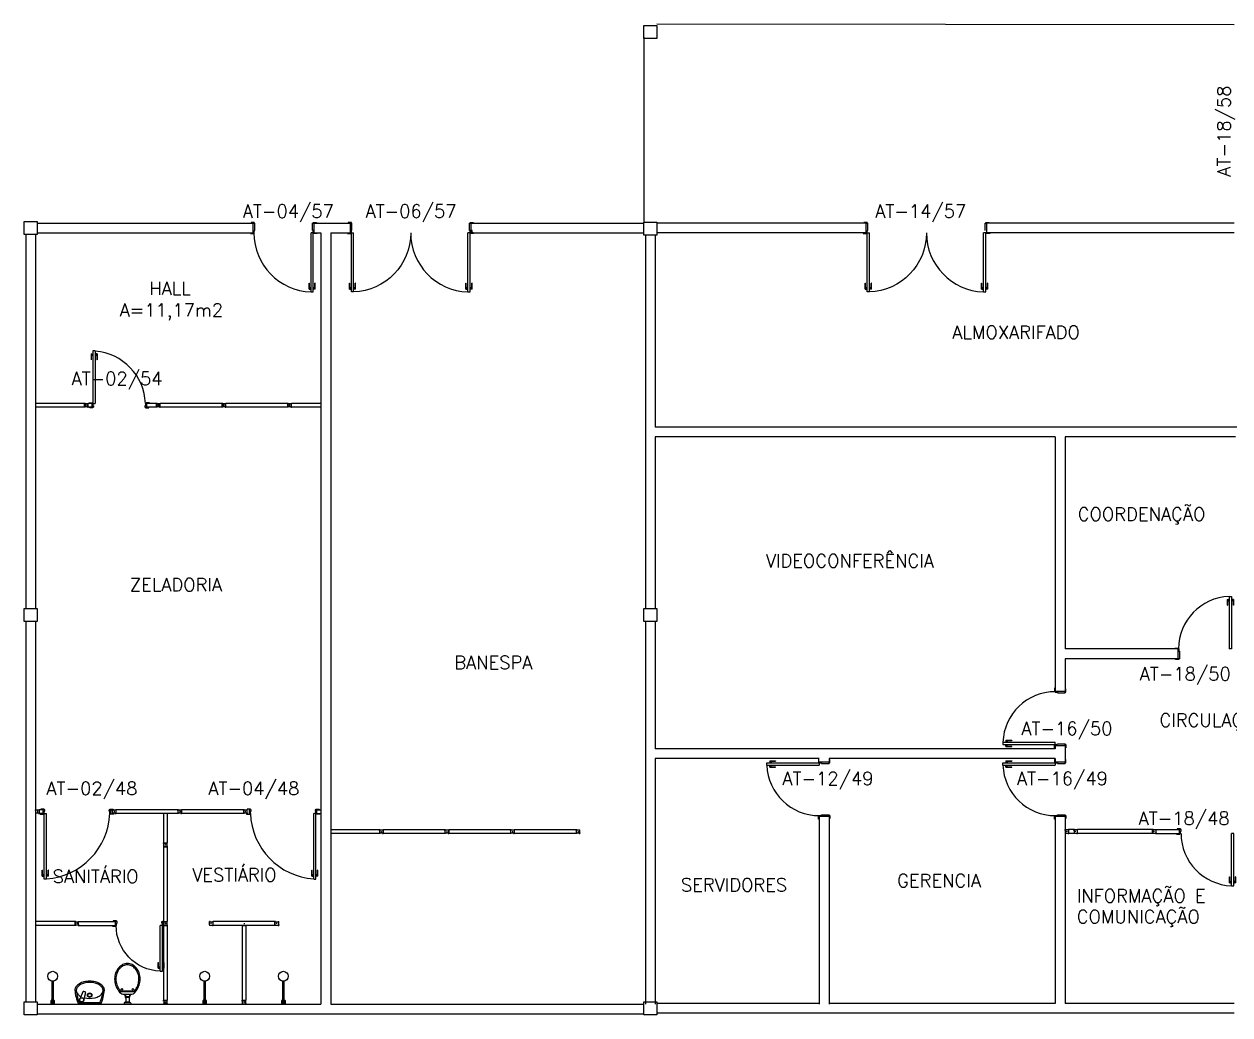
# Model space of a CAD drawing. Header units: millimetres. Extents: x 2069 to 2250, y 1124 to 1284.
# Drawn here: x 2069.1 to 2087.49, y 1172.88 to 1187.99 of the extents above; entities that cross this region are included whole.
import ezdxf

# ---------------------------------------------------------------- set-up
doc = ezdxf.new("R2010")
doc.units = ezdxf.units.MM
for name, color, linetype in [('ALV', 2, 'Continuous'), ('DIV', 2, 'Continuous'), ('DIV2', 2, 'Continuous'), ('ENDEREÇO', 2, 'Continuous'), ('MACANETA', 1, 'Continuous'), ('MARCO', 2, 'Continuous'), ('PAVIMENTO', 1, 'Continuous'), ('PEÇAS', 1, 'Continuous'), ('PILARES', 3, 'Continuous'), ('PORTA', 2, 'Continuous'), ('TEXTO', 2, 'Continuous'), ('ÁREA', 2, 'Continuous')]:
    doc.layers.add(name, color=color, linetype=linetype)
doc.styles.add('UNB-100', font='simplex.shx', dxfattribs={"height": 0.2})
doc.styles.add('UNB1-100', font='simplex.shx', dxfattribs={"height": 0.2})

# ---------------------------------------------------------------- blocks, each defined once
blk = doc.blocks.new('DOOR-90')
at = {"color": 1}
blk.add_arc((-0.02, 0), 0.9, 180, 268.0898, dxfattribs=at)
at = {"layer": 'MACANETA', "color": 1}
for p, q in [((-0.08, -0.855), (-0.08, -0.765)), ((-0.08, -0.765), (-0.075, -0.765)), ((-0.08, -0.855), (-0.053, -0.855)), ((-0.075, -0.855), (-0.075, -0.765)), ((-0.075, -0.835), (-0.053, -0.835)), ((-0.053, -0.828), (-0.05, -0.828)), ((-0.053, -0.863), (-0.053, -0.828)), ((-0.053, -0.863), (-0.05, -0.863)), ((-0.012, -0.828), (-0.015, -0.828)), ((-0.012, -0.863), (-0.015, -0.863)), ((-0.012, -0.863), (-0.012, -0.828)), ((0.01, -0.835), (-0.012, -0.835)), ((0.015, -0.855), (-0.012, -0.855)), ((0.01, -0.855), (0.01, -0.765)), ((0.015, -0.765), (0.01, -0.765)), ((0.015, -0.855), (0.015, -0.765))]:
    blk.add_line(p, q, dxfattribs=at)
at = {"layer": 'PORTA'}
for p, q in [((-0.05, -0.9), (-0.05, 0)), ((-0.015, 0), (-0.05, 0)), ((-0.015, -0.9), (-0.015, 0)), ((-0.05, -0.9), (-0.015, -0.9))]:
    blk.add_line(p, q, dxfattribs=at)
blk = doc.blocks.new('DOOR-80')
at = {"layer": 'MACANETA', "color": 1}
for p, q in [((-0.08, -0.755), (-0.08, -0.665)), ((-0.08, -0.665), (-0.075, -0.665)), ((-0.075, -0.755), (-0.075, -0.665)), ((-0.075, -0.735), (-0.053, -0.735)), ((-0.053, -0.728), (-0.05, -0.728)), ((-0.053, -0.763), (-0.053, -0.728)), ((-0.012, -0.728), (-0.015, -0.728)), ((-0.012, -0.763), (-0.012, -0.728)), ((0.01, -0.735), (-0.012, -0.735)), ((0.01, -0.755), (0.01, -0.665)), ((0.015, -0.665), (0.01, -0.665)), ((0.015, -0.755), (0.015, -0.665)), ((-0.08, -0.755), (-0.053, -0.755)), ((-0.053, -0.763), (-0.05, -0.763)), ((-0.012, -0.763), (-0.015, -0.763)), ((0.015, -0.755), (-0.012, -0.755))]:
    blk.add_line(p, q, dxfattribs=at)
at = {"layer": 'PORTA'}
for p, q in [((-0.05, -0.8), (-0.05, 0)), ((-0.015, 0), (-0.05, 0)), ((-0.015, -0.8), (-0.015, 0)), ((-0.05, -0.8), (-0.015, -0.8))]:
    blk.add_line(p, q, dxfattribs=at)
at = {"layer": 'PORTA', "color": 1}
blk.add_arc((-0.02, 0), 0.8, 180, 267.8509, dxfattribs=at)
blk = doc.blocks.new('DOOR80')
at = {"layer": 'MACANETA', "color": 1}
for p, q in [((-0.015, -0.665), (-0.01, -0.665)), ((-0.015, -0.755), (-0.015, -0.665)), ((-0.01, -0.755), (-0.01, -0.665)), ((-0.01, -0.735), (0.012, -0.735)), ((0.012, -0.763), (0.012, -0.728)), ((0.012, -0.728), (0.015, -0.728)), ((0.053, -0.728), (0.05, -0.728)), ((0.053, -0.763), (0.053, -0.728)), ((0.075, -0.735), (0.053, -0.735)), ((0.08, -0.665), (0.075, -0.665)), ((0.075, -0.755), (0.075, -0.665)), ((0.08, -0.755), (0.08, -0.665)), ((-0.015, -0.755), (0.012, -0.755)), ((0.012, -0.763), (0.015, -0.763)), ((0.053, -0.763), (0.05, -0.763)), ((0.08, -0.755), (0.053, -0.755))]:
    blk.add_line(p, q, dxfattribs=at)
at = {"layer": 'PORTA'}
for p, q in [((0.015, -0.8), (0.015, 0)), ((0.015, 0), (0.05, 0)), ((0.05, -0.8), (0.05, 0)), ((0.05, -0.8), (0.015, -0.8))]:
    blk.add_line(p, q, dxfattribs=at)
at = {"layer": 'PORTA', "color": 1}
blk.add_arc((0.02, 0), 0.8, 272.1491, 0, dxfattribs=at)
blk = doc.blocks.new('MTT')
for p, q in [((-0.029, 0.018), (-0.029, 0.029)), ((-0.019, 0.029), (-0.029, 0.029)), ((-0.024, 0.018), (-0.029, 0.018)), ((-0.024, 0.018), (-0.024, -0.019)), ((-0.019, 0.024), (-0.019, 0.029)), ((-0.019, 0.024), (0.018, 0.024)), ((-0.005, 0), (0.005, 0)), ((0, -0.005), (0, 0.005)), ((0.018, 0.024), (0.018, 0.029)), ((0.018, 0.029), (0.029, 0.029)), ((0.024, 0.018), (0.029, 0.018)), ((0.024, 0.018), (0.024, -0.019)), ((0.029, 0.018), (0.029, 0.029)), ((-0.029, -0.019), (-0.024, -0.019)), ((-0.029, -0.019), (-0.029, -0.029)), ((-0.019, -0.029), (-0.029, -0.029)), ((0.018, -0.024), (-0.019, -0.024)), ((-0.019, -0.024), (-0.019, -0.029)), ((0.018, -0.024), (0.018, -0.029)), ((0.018, -0.029), (0.029, -0.029)), ((0.029, -0.019), (0.024, -0.019)), ((0.029, -0.019), (0.029, -0.029))]:
    blk.add_line(p, q)
blk = doc.blocks.new('DIV10')
for p, q in [((-0.0051, 0), (0.0051, 0)), ((0, -0.0051), (0, 0.0051)), ((0.0285, 0.0285), (0.9715, 0.0285)), ((0.0285, -0.0285), (0.0285, 0.0285)), ((0.9715, -0.0285), (0.9715, 0.0285)), ((0.9949, 0), (1.0051, 0)), ((1, -0.0051), (1, 0.0051)), ((0.0285, -0.0285), (0.9715, -0.0285))]:
    blk.add_line(p, q)
blk = doc.blocks.new('DOOR70')
at = {"layer": 'MACANETA', "color": 1}
for p, q in [((-0.015, -0.565), (-0.01, -0.565)), ((-0.015, -0.655), (-0.015, -0.565)), ((-0.015, -0.655), (0.012, -0.655)), ((-0.01, -0.655), (-0.01, -0.565)), ((-0.01, -0.635), (0.012, -0.635)), ((0.012, -0.663), (0.012, -0.628)), ((0.012, -0.628), (0.015, -0.628)), ((0.012, -0.663), (0.015, -0.663)), ((0.053, -0.628), (0.05, -0.628)), ((0.053, -0.663), (0.05, -0.663)), ((0.053, -0.663), (0.053, -0.628)), ((0.075, -0.635), (0.053, -0.635)), ((0.08, -0.655), (0.053, -0.655)), ((0.08, -0.565), (0.075, -0.565)), ((0.075, -0.655), (0.075, -0.565)), ((0.08, -0.655), (0.08, -0.565))]:
    blk.add_line(p, q, dxfattribs=at)
at = {"layer": 'PORTA'}
for p, q in [((0.015, -0.7), (0.015, 0)), ((0.015, 0), (0.05, 0)), ((0.05, -0.7), (0.05, 0)), ((0.05, -0.7), (0.015, -0.7))]:
    blk.add_line(p, q, dxfattribs=at)
at = {"layer": 'PORTA', "color": 1}
blk.add_arc((0.02, 0), 0.7, 272.4563, 0, dxfattribs=at)
blk = doc.blocks.new('DIV12')
for p, q in [((-0.0051, 0), (0.0051, 0)), ((0, -0.0051), (0, 0.0051)), ((0.0285, 0.0285), (1.1715, 0.0285)), ((0.0285, -0.0285), (0.0285, 0.0285)), ((1.1715, -0.0285), (1.1715, 0.0285)), ((1.1949, 0), (1.2051, 0)), ((1.2, -0.0051), (1.2, 0.0051)), ((0.0285, -0.0285), (1.1715, -0.0285))]:
    blk.add_line(p, q)
blk = doc.blocks.new('VDC-P')
for p, q in [((-0.127, 0.192), (0.127, 0.192)), ((-0.109, 0.202), (0.109, 0.202)), ((-0.068, 0.152), (0.068, 0.152)), ((-0.05, 0.152), (-0.03, 0.11)), ((-0.05, 0.015), (-0.05, 0)), ((-0.05, 0), (0.05, 0)), ((0.045, 0.02), (-0.045, 0.02)), ((-0.04, 0.025), (-0.04, 0.02)), ((0.035, 0.03), (-0.035, 0.03)), ((-0.03, 0.152), (-0.03, 0.11)), ((0.03, 0.11), (-0.03, 0.11)), ((0.03, 0.1), (-0.03, 0.1)), ((-0.025, 0.1), (-0.025, 0.03)), ((0.025, 0.1), (0.025, 0.03)), ((0.03, 0.152), (0.03, 0.11)), ((0.05, 0.152), (0.03, 0.11)), ((0.04, 0.025), (0.04, 0.02)), ((0.05, 0.015), (0.05, 0))]:
    blk.add_line(p, q)
for points in [[(0.16, 0.244, 0.050424), (0.18, 0.288, 0.082137), (0.195, 0.381, 0.082137), (0.18, 0.474, 0.090148), (0.138, 0.549, 0.104406), (0.073, 0.601, 0.117345), (0, 0.619, 0.117345), (-0.073, 0.601, 0.104406), (-0.138, 0.549, 0.090148), (-0.18, 0.474, 0.082137), (-0.195, 0.381, 0.082137)], [(0.142, 0.254, 0.050424), (0.161, 0.295, 0.082137), (0.175, 0.381, 0.082137), (0.161, 0.468, 0.090148), (0.122, 0.536, 0.104406), (0.064, 0.583, 0.117345), (0, 0.599, 0.117345), (-0.064, 0.583, 0.104406), (-0.122, 0.536, 0.090148), (-0.161, 0.468, 0.082137), (-0.175, 0.381, 0.082137)], [(-0.195, 0.381, 0.082137), (-0.18, 0.288, 0.050424), (-0.16, 0.244, 0.104406)], [(-0.175, 0.381, 0.082137), (-0.161, 0.295, 0.050424), (-0.142, 0.254, 0.050424)]]:
    blk.add_lwpolyline(points, format="xyb")
for centre in [(-0.083, 0.226), (0.083, 0.226)]:
    blk.add_circle(centre, 0.0101)
for centre, radius, start, end in [((0.08, 0.36), 0.266, 205.6863, 226.7558), ((0.08, 0.36), 0.246, 205.6863, 219.7706), ((-0.08, 0.36), 0.266, 313.2442, 334.3137), ((-0.08, 0.36), 0.246, 320.2294, 334.3137), ((-0.068, 0.202), 0.05, 226.7558, 270), ((-0.045, 0.015), 0.005, 90, 180), ((-0.035, 0.025), 0.005, 90, 180), ((-0.03, 0.105), 0.005, 90, 270), ((0.03, 0.105), 0.005, 270, 90), ((0.035, 0.025), 0.005, 0, 90), ((0.045, 0.015), 0.005, 360, 90), ((0.068, 0.202), 0.05, 270, 313.2442)]:
    blk.add_arc(centre, radius, start, end)
blk = doc.blocks.new('LAVAT-P')
for p, q in [((-0.17, 0), (0.17, 0)), ((-0.157, -0.02), (0.157, -0.02)), ((0.063, -0.173), (0.094, -0.055)), ((0.102, -0.187), (0.151, -0.074)), ((0.069, -0.185), (0.09, -0.192))]:
    blk.add_line(p, q)
for points in [[(0.083, -0.096, 0.121735), (-0.082, -0.096, 0.073747), (-0.145, -0.122, 0.106861), (-0.192, -0.165, 0.153587), (-0.205, -0.208, 0.153587)], [(-0.205, -0.208, 0.153587), (-0.192, -0.251, 0.106861), (-0.145, -0.294, 0.073747), (-0.082, -0.32, 0.060305), (0, -0.329, 0.060305), (0.082, -0.32, 0.073747), (0.145, -0.294, 0.106861), (0.192, -0.251, 0.153587), (0.205, -0.208, 0.153587), (0.192, -0.165, 0.106861), (0.145, -0.122, 0.014792), (0.133, -0.115, 0.039243)], [(-0.225, -0.214, 0.136108), (-0.208, -0.262, 0.106861), (-0.155, -0.311, 0.073747), (-0.087, -0.339, 0.060305), (0, -0.349, 0.060305), (0.087, -0.339, 0.073747), (0.155, -0.311, 0.106861), (0.208, -0.262, 0.136108), (0.225, -0.214, 0.062982)]]:
    blk.add_lwpolyline(points, format="xyb")
for centre, radius in [((0, -0.135), 0.0347), ((0, -0.135), 0.0265), ((0.122, -0.065), 0.03)]:
    blk.add_circle(centre, radius)
for centre, radius, start, end in [((0.376, -0.254), 0.602, 155.0201, 176.1902), ((-0.376, -0.254), 0.602, 3.8098, 24.9799), ((0.376, -0.254), 0.582, 156.2686, 173.4578), ((0.073, -0.176), 0.01, 165.2139, 250.8603), ((0.122, -0.065), 0.0361, 302.4689, 199.2518), ((-0.376, -0.254), 0.582, 6.5422, 23.7314), ((0.093, -0.183), 0.01, 250.8603, 336.5068)]:
    blk.add_arc(centre, radius, start, end)
blk = doc.blocks.new('CHUV-P')
for p, q in [((-0.06, 0.01), (-0.351, 0.01)), ((-0.06, -0.02), (-0.06, 0.02)), ((-0.02, 0.015), (-0.06, 0.015)), ((-0.02, 0.005), (-0.06, 0.005)), ((-0.055, 0.025), (0, 0.025)), ((-0.02, 0.025), (-0.02, -0.025)), ((0, 0.025), (0, -0.025)), ((-0.06, -0.01), (-0.351, -0.01)), ((-0.02, -0.005), (-0.06, -0.005)), ((-0.02, -0.015), (-0.06, -0.015)), ((-0.02, -0.025), (-0.055, -0.025)), ((0, -0.025), (-0.02, -0.025))]:
    blk.add_line(p, q)
blk.add_circle((-0.425, 0), 0.075)
for centre, start, end in [((-0.055, 0.02), 90, 180), ((-0.055, -0.02), 180, 270)]:
    blk.add_arc(centre, 0.005, start, end)

msp = doc.modelspace()

# ---------------------------------------------------------------- linework, layer by layer
at = {"layer": 'ALV'}
for p, q in [((2069.30325, 1184.95627), (2072.59825, 1184.95627)), ((2072.59825, 1184.80627), (2072.59825, 1184.95627)), ((2073.52825, 1184.95627), (2074.07825, 1184.95627)), ((2073.52825, 1184.80627), (2073.52825, 1184.95627)), ((2074.07825, 1184.80627), (2074.07825, 1184.95627)), ((2075.91826, 1184.95627), (2078.55325, 1184.95627)), ((2075.91826, 1184.80627), (2075.91826, 1184.95627)), ((2081.94324, 1184.95627), (2078.75325, 1184.95627)), ((2081.94324, 1184.80627), (2081.94324, 1184.95627)), ((2087.55325, 1184.95627), (2083.77825, 1184.95627)), ((2083.78325, 1184.80627), (2083.78325, 1184.95627)), ((2069.12825, 1184.78127), (2069.12825, 1179.08127)), ((2069.27825, 1184.78127), (2069.27825, 1179.08127)), ((2069.30325, 1184.80627), (2072.59825, 1184.80627)), ((2073.52825, 1184.80627), (2073.62825, 1184.80627)), ((2073.62825, 1184.80627), (2073.62825, 1173.04627)), ((2073.77825, 1184.80627), (2074.07825, 1184.80627)), ((2073.77825, 1184.80627), (2073.77825, 1173.04627)), ((2075.91826, 1184.80627), (2078.55325, 1184.80627)), ((2078.57825, 1184.77127), (2078.57825, 1179.08127)), ((2078.72825, 1184.77127), (2078.72825, 1181.84627)), ((2081.94324, 1184.80627), (2078.75325, 1184.80627)), ((2087.55325, 1184.80627), (2083.77825, 1184.80627)), ((2070.02225, 1182.20627), (2069.27825, 1182.20627)), ((2070.02225, 1182.14927), (2069.27825, 1182.14927)), ((2070.02225, 1182.14927), (2070.02225, 1182.20627)), ((2070.05585, 1182.17777), (2070.04565, 1182.17777)), ((2070.05585, 1182.17777), (2070.04565, 1182.17777)), ((2070.05075, 1182.17267), (2070.05075, 1182.18287)), ((2070.05075, 1182.17267), (2070.05075, 1182.18287)), ((2087.72825, 1181.84627), (2078.72825, 1181.84627)), ((2084.82825, 1181.69627), (2078.72825, 1181.69627)), ((2078.72825, 1181.69627), (2078.72825, 1179.08127)), ((2084.82825, 1181.69627), (2084.82825, 1177.81959)), ((2084.97825, 1181.69627), (2084.97825, 1178.46314)), ((2087.57825, 1181.69627), (2084.97825, 1181.69627)), ((2069.12825, 1178.88127), (2069.12825, 1173.08127)), ((2069.27825, 1178.88127), (2069.27825, 1173.08127)), ((2078.57825, 1178.88127), (2078.57825, 1173.04627)), ((2078.72825, 1178.88127), (2078.72825, 1176.93959)), ((2086.69825, 1178.46314), (2084.97825, 1178.46314)), ((2086.69825, 1178.46314), (2086.69825, 1178.31314)), ((2084.97825, 1178.31314), (2084.97825, 1177.81959)), ((2086.69825, 1178.31314), (2084.97825, 1178.31314)), ((2084.82825, 1176.98959), (2084.82825, 1176.93959)), ((2084.97825, 1176.98959), (2084.97825, 1176.73959)), ((2084.82825, 1176.93959), (2078.72825, 1176.93959)), ((2081.22825, 1176.78959), (2078.72825, 1176.78959)), ((2078.72825, 1176.78959), (2078.72825, 1173.04627)), ((2084.82825, 1176.78959), (2081.37825, 1176.78959)), ((2069.27825, 1176.01027), (2069.27825, 1175.95327)), ((2069.31185, 1175.98177), (2069.30165, 1175.98177)), ((2069.31185, 1175.98177), (2069.30165, 1175.98177)), ((2069.30675, 1175.98687), (2069.30675, 1175.97667)), ((2069.30675, 1175.98687), (2069.30675, 1175.97667)), ((2081.22825, 1175.90959), (2081.22825, 1173.04627)), ((2081.37825, 1175.90959), (2081.37825, 1173.04627)), ((2084.82825, 1175.90959), (2084.82825, 1173.05627)), ((2084.97825, 1175.90959), (2084.97825, 1173.05627)), ((2069.30325, 1173.04627), (2073.62825, 1173.04627)), ((2073.77825, 1173.04627), (2078.55325, 1173.04627)), ((2081.22825, 1173.05627), (2078.75325, 1173.05627)), ((2084.82825, 1173.05627), (2081.37825, 1173.05627)), ((2087.55325, 1173.05627), (2084.97825, 1173.05627)), ((2069.30325, 1172.89627), (2078.55325, 1172.89627)), ((2087.55325, 1172.90627), (2078.75325, 1172.90627))]:
    msp.add_line(p, q, dxfattribs=at)
at = {"layer": 'ALV', "color": 2}
for p, q in [((2084.82825, 1177.81959), (2084.97825, 1177.81959)), ((2084.82825, 1176.93959), (2084.82825, 1176.98959)), ((2084.82825, 1176.98959), (2084.97825, 1176.98959)), ((2081.37825, 1176.78959), (2081.37825, 1176.73959)), ((2084.82825, 1176.78959), (2084.82825, 1176.73959)), ((2081.22825, 1176.73959), (2081.37825, 1176.73959)), ((2084.82825, 1176.73959), (2084.97825, 1176.73959)), ((2081.22825, 1175.90959), (2081.37825, 1175.90959)), ((2084.82825, 1175.90959), (2084.97825, 1175.90959))]:
    msp.add_line(p, q, dxfattribs=at)
at = {"layer": 'DIV2'}
for p, q in [((2070.07925, 1182.14927), (2070.07925, 1182.20627)), ((2070.13825, 1182.20627), (2070.07925, 1182.20627)), ((2070.13825, 1182.14927), (2070.07925, 1182.14927)), ((2070.09325, 1182.21627), (2070.14325, 1182.21627)), ((2070.09325, 1182.20627), (2070.09325, 1182.21627)), ((2070.10325, 1182.13927), (2070.10325, 1182.14927)), ((2070.15325, 1182.13927), (2070.10325, 1182.13927)), ((2070.13825, 1182.20627), (2070.14325, 1182.20627)), ((2070.13825, 1182.20627), (2070.13825, 1182.14927)), ((2070.13825, 1182.14927), (2070.15325, 1182.14927)), ((2070.14325, 1182.21627), (2070.14325, 1182.20627)), ((2070.14325, 1182.20627), (2070.15325, 1182.20627)), ((2070.15325, 1182.20627), (2070.15325, 1182.17127)), ((2070.15325, 1182.17127), (2070.16325, 1182.17127)), ((2070.15325, 1182.14927), (2070.15325, 1182.13927)), ((2070.16325, 1182.14927), (2070.15325, 1182.14927)), ((2070.16325, 1182.17127), (2070.16325, 1182.14927)), ((2070.94325, 1182.17127), (2070.94325, 1182.14927)), ((2070.95325, 1182.17127), (2070.94325, 1182.17127)), ((2070.94325, 1182.14927), (2070.95325, 1182.14927)), ((2070.95325, 1182.20627), (2070.95325, 1182.17127)), ((2070.96325, 1182.20627), (2070.95325, 1182.20627)), ((2070.96825, 1182.14927), (2070.95325, 1182.14927)), ((2070.95325, 1182.14927), (2070.95325, 1182.13927)), ((2070.95325, 1182.13927), (2071.00325, 1182.13927)), ((2070.96325, 1182.21627), (2070.96325, 1182.20627)), ((2071.01325, 1182.21627), (2070.96325, 1182.21627)), ((2070.96825, 1182.20627), (2070.96325, 1182.20627)), ((2071.12225, 1182.20627), (2070.96825, 1182.20627)), ((2070.96825, 1182.20627), (2070.96825, 1182.14927)), ((2071.12225, 1182.14927), (2070.96825, 1182.14927)), ((2071.00325, 1182.13927), (2071.00325, 1182.14927)), ((2071.01325, 1182.20627), (2071.01325, 1182.21627)), ((2071.12225, 1182.14927), (2071.12225, 1182.20627)), ((2071.15585, 1182.17777), (2071.14565, 1182.17777)), ((2071.15075, 1182.17267), (2071.15075, 1182.18287)), ((2073.15585, 1182.17777), (2073.14565, 1182.17777)), ((2073.15075, 1182.17267), (2073.15075, 1182.18287)), ((2073.17925, 1182.14927), (2073.17925, 1182.20627)), ((2073.62825, 1182.20627), (2073.17925, 1182.20627)), ((2073.62825, 1182.14927), (2073.17925, 1182.14927)), ((2069.33525, 1176.01027), (2069.33525, 1175.95327)), ((2069.39425, 1176.01027), (2069.33525, 1176.01027)), ((2069.39425, 1175.95327), (2069.33525, 1175.95327)), ((2069.34925, 1175.95327), (2069.34925, 1175.94327)), ((2069.34925, 1175.94327), (2069.39925, 1175.94327)), ((2069.35925, 1176.02027), (2069.35925, 1176.01027)), ((2069.40925, 1176.02027), (2069.35925, 1176.02027)), ((2069.39425, 1176.01027), (2069.40925, 1176.01027)), ((2069.39425, 1175.95327), (2069.39425, 1176.01027)), ((2069.39425, 1175.95327), (2069.39925, 1175.95327)), ((2069.39925, 1175.95327), (2069.40925, 1175.95327)), ((2069.39925, 1175.94327), (2069.39925, 1175.95327)), ((2069.40925, 1176.01027), (2069.40925, 1176.02027)), ((2069.41925, 1176.01027), (2069.40925, 1176.01027)), ((2069.40925, 1175.98827), (2069.41925, 1175.98827)), ((2069.40925, 1175.95327), (2069.40925, 1175.98827)), ((2069.41925, 1175.98827), (2069.41925, 1176.01027)), ((2070.39925, 1176.01027), (2070.40925, 1176.01027)), ((2070.39925, 1175.98827), (2070.39925, 1176.01027)), ((2070.40925, 1175.98827), (2070.39925, 1175.98827)), ((2070.40925, 1176.02027), (2070.45925, 1176.02027)), ((2070.40925, 1176.01027), (2070.40925, 1176.02027)), ((2070.42425, 1176.01027), (2070.40925, 1176.01027)), ((2070.40925, 1175.95327), (2070.40925, 1175.98827)), ((2070.41925, 1175.95327), (2070.40925, 1175.95327)), ((2070.42425, 1175.95327), (2070.41925, 1175.95327)), ((2070.41925, 1175.94327), (2070.41925, 1175.95327)), ((2070.46925, 1175.94327), (2070.41925, 1175.94327)), ((2070.42425, 1175.95327), (2070.42425, 1176.01027)), ((2070.45925, 1176.02027), (2070.45925, 1176.01027)), ((2070.46925, 1175.95327), (2070.46925, 1175.94327)), ((2071.22825, 1175.95327), (2071.22825, 1175.50327)), ((2071.28525, 1175.95327), (2071.28525, 1175.50327)), ((2072.49425, 1175.95327), (2072.49425, 1175.94327)), ((2072.49425, 1175.94327), (2072.54425, 1175.94327)), ((2072.50425, 1176.02027), (2072.50425, 1176.01027)), ((2072.55425, 1176.02027), (2072.50425, 1176.02027)), ((2072.53925, 1176.01027), (2072.55425, 1176.01027)), ((2072.53925, 1175.95327), (2072.53925, 1176.01027)), ((2072.53925, 1175.95327), (2072.54425, 1175.95327)), ((2072.54425, 1175.95327), (2072.55425, 1175.95327)), ((2072.54425, 1175.94327), (2072.54425, 1175.95327)), ((2072.55165, 1175.98177), (2072.56185, 1175.98177)), ((2072.55425, 1176.01027), (2072.55425, 1176.02027)), ((2072.56425, 1176.01027), (2072.55425, 1176.01027)), ((2072.55425, 1175.98827), (2072.56425, 1175.98827)), ((2072.55425, 1175.95327), (2072.55425, 1175.98827)), ((2072.55675, 1175.98687), (2072.55675, 1175.97667)), ((2072.56425, 1175.98827), (2072.56425, 1176.01027)), ((2073.54425, 1176.01027), (2073.55425, 1176.01027)), ((2073.54425, 1175.98827), (2073.54425, 1176.01027)), ((2073.55425, 1175.98827), (2073.54425, 1175.98827)), ((2073.55425, 1176.02027), (2073.60425, 1176.02027)), ((2073.55425, 1176.01027), (2073.55425, 1176.02027)), ((2073.56925, 1176.01027), (2073.55425, 1176.01027)), ((2073.55425, 1175.95327), (2073.55425, 1175.98827)), ((2073.56425, 1175.95327), (2073.55425, 1175.95327)), ((2073.56925, 1175.95327), (2073.56425, 1175.95327)), ((2073.56425, 1175.94327), (2073.56425, 1175.95327)), ((2073.61425, 1175.94327), (2073.56425, 1175.94327)), ((2073.56925, 1176.01027), (2073.62825, 1176.01027)), ((2073.56925, 1175.95327), (2073.56925, 1176.01027)), ((2073.56925, 1175.95327), (2073.62825, 1175.95327)), ((2073.60425, 1176.02027), (2073.60425, 1176.01027)), ((2073.61425, 1175.95327), (2073.61425, 1175.94327)), ((2073.62825, 1176.01027), (2073.62825, 1175.95327)), ((2074.52125, 1175.70327), (2073.77825, 1175.70327)), ((2074.52125, 1175.70327), (2074.52125, 1175.64627)), ((2074.54975, 1175.67987), (2074.54975, 1175.66967)), ((2085.10975, 1175.70627), (2085.03025, 1175.70627)), ((2086.36675, 1175.70627), (2086.72075, 1175.70627)), ((2086.73575, 1175.71627), (2086.68575, 1175.71627)), ((2086.68575, 1175.71627), (2086.68575, 1175.70627)), ((2086.72075, 1175.64927), (2086.72075, 1175.70627)), ((2086.72075, 1175.70627), (2086.73575, 1175.70627)), ((2086.73575, 1175.70627), (2086.73575, 1175.71627)), ((2086.74575, 1175.70627), (2086.73575, 1175.70627)), ((2086.73575, 1175.64927), (2086.73575, 1175.68427)), ((2086.73575, 1175.68427), (2086.74575, 1175.68427)), ((2086.74575, 1175.68427), (2086.74575, 1175.70627)), ((2071.22825, 1175.50327), (2071.28525, 1175.50327)), ((2074.52125, 1175.64627), (2073.77825, 1175.64627)), ((2074.55485, 1175.67477), (2074.54465, 1175.67477)), ((2085.10975, 1175.64927), (2085.03525, 1175.64927)), ((2086.36675, 1175.64927), (2086.72075, 1175.64927)), ((2086.67575, 1175.64927), (2086.67575, 1175.63927)), ((2086.67575, 1175.63927), (2086.72575, 1175.63927)), ((2086.72075, 1175.64927), (2086.72575, 1175.64927)), ((2086.72575, 1175.63927), (2086.72575, 1175.64927)), ((2086.72575, 1175.64927), (2086.73575, 1175.64927)), ((2071.25165, 1175.47477), (2071.26185, 1175.47477)), ((2071.25675, 1175.47987), (2071.25675, 1175.46967)), ((2069.8825, 1174.30327), (2069.27825, 1174.30327)), ((2069.8825, 1174.24627), (2069.27825, 1174.24627)), ((2069.8825, 1174.24627), (2069.8825, 1174.30327)), ((2069.9161, 1174.27477), (2069.9059, 1174.27477)), ((2069.911, 1174.26967), (2069.911, 1174.27987)), ((2069.9395, 1174.30327), (2070.49625, 1174.30327)), ((2069.9395, 1174.24627), (2070.49625, 1174.24627)), ((2070.45125, 1174.24627), (2070.45125, 1174.23627)), ((2070.45125, 1174.23627), (2070.50125, 1174.23627)), ((2070.51125, 1174.31327), (2070.46125, 1174.31327)), ((2070.46125, 1174.31327), (2070.46125, 1174.30327)), ((2070.49625, 1174.24627), (2070.49625, 1174.30327)), ((2070.49625, 1174.30327), (2070.51125, 1174.30327)), ((2070.49625, 1174.24627), (2070.50125, 1174.24627)), ((2070.50125, 1174.23627), (2070.50125, 1174.24627)), ((2070.50125, 1174.24627), (2070.51125, 1174.24627)), ((2070.51125, 1174.30327), (2070.51125, 1174.31327)), ((2070.52125, 1174.30327), (2070.51125, 1174.30327)), ((2070.51125, 1174.24627), (2070.51125, 1174.28127)), ((2070.51125, 1174.28127), (2070.52125, 1174.28127)), ((2070.52125, 1174.28127), (2070.52125, 1174.30327)), ((2071.20125, 1174.28127), (2071.20125, 1174.30327)), ((2071.20125, 1174.30327), (2071.21125, 1174.30327)), ((2071.21125, 1174.28127), (2071.20125, 1174.28127)), ((2071.22625, 1174.30327), (2071.21125, 1174.30327)), ((2071.21125, 1174.24627), (2071.21125, 1174.28127)), ((2071.22125, 1174.24627), (2071.21125, 1174.24627)), ((2071.22625, 1174.24627), (2071.22125, 1174.24627)), ((2071.22625, 1174.24627), (2071.22625, 1174.30327))]:
    msp.add_line(p, q, dxfattribs=at)
at = {"layer": 'MACANETA'}
for p, q in [((2070.12325, 1182.96127), (2070.15025, 1182.96127)), ((2070.12325, 1182.96127), (2070.12325, 1182.87127)), ((2070.12325, 1182.87127), (2070.12825, 1182.87127)), ((2070.12825, 1182.96127), (2070.12825, 1182.87127)), ((2070.12825, 1182.94127), (2070.15025, 1182.94127)), ((2070.15025, 1182.96877), (2070.15025, 1182.93377)), ((2070.15025, 1182.96877), (2070.15325, 1182.96877)), ((2070.15025, 1182.93377), (2070.15325, 1182.93377)), ((2070.19125, 1182.96877), (2070.18825, 1182.96877)), ((2070.19125, 1182.93377), (2070.18825, 1182.93377)), ((2070.19125, 1182.96877), (2070.19125, 1182.93377)), ((2070.21825, 1182.96127), (2070.19125, 1182.96127)), ((2070.21325, 1182.94127), (2070.19125, 1182.94127)), ((2070.21325, 1182.96127), (2070.21325, 1182.87127)), ((2070.21825, 1182.87127), (2070.21325, 1182.87127)), ((2070.21825, 1182.96127), (2070.21825, 1182.87127)), ((2069.37925, 1175.08827), (2069.38425, 1175.08827)), ((2069.37925, 1174.99827), (2069.37925, 1175.08827)), ((2069.37925, 1174.99827), (2069.40625, 1174.99827)), ((2069.38425, 1174.99827), (2069.38425, 1175.08827)), ((2069.38425, 1175.01827), (2069.40625, 1175.01827)), ((2069.40625, 1174.99077), (2069.40625, 1175.02577)), ((2069.40625, 1175.02577), (2069.40925, 1175.02577)), ((2069.40625, 1174.99077), (2069.40925, 1174.99077)), ((2069.44725, 1175.02577), (2069.44425, 1175.02577)), ((2069.44725, 1174.99077), (2069.44425, 1174.99077)), ((2069.44725, 1174.99077), (2069.44725, 1175.02577)), ((2069.46925, 1175.01827), (2069.44725, 1175.01827)), ((2069.47425, 1174.99827), (2069.44725, 1174.99827)), ((2069.47425, 1175.08827), (2069.46925, 1175.08827)), ((2069.46925, 1174.99827), (2069.46925, 1175.08827)), ((2069.47425, 1174.99827), (2069.47425, 1175.08827)), ((2073.48925, 1174.99827), (2073.48925, 1175.08827)), ((2073.48925, 1175.08827), (2073.49425, 1175.08827)), ((2073.48925, 1174.99827), (2073.51625, 1174.99827)), ((2073.49425, 1174.99827), (2073.49425, 1175.08827)), ((2073.49425, 1175.01827), (2073.51625, 1175.01827)), ((2073.51625, 1175.02577), (2073.51925, 1175.02577)), ((2073.51625, 1174.99077), (2073.51625, 1175.02577)), ((2073.51625, 1174.99077), (2073.51925, 1174.99077)), ((2073.55725, 1175.02577), (2073.55425, 1175.02577)), ((2073.55725, 1174.99077), (2073.55425, 1174.99077)), ((2073.55725, 1174.99077), (2073.55725, 1175.02577)), ((2073.57925, 1175.01827), (2073.55725, 1175.01827)), ((2073.58425, 1174.99827), (2073.55725, 1174.99827)), ((2073.57925, 1174.99827), (2073.57925, 1175.08827)), ((2073.58425, 1175.08827), (2073.57925, 1175.08827)), ((2073.58425, 1174.99827), (2073.58425, 1175.08827))]:
    msp.add_line(p, q, dxfattribs=at)
at = {"layer": 'MACANETA', "color": 1}
for p, q in [((2084.06575, 1177.04259), (2084.10075, 1177.04259)), ((2084.06575, 1177.04259), (2084.06575, 1177.03959)), ((2084.06575, 1177.00159), (2084.06575, 1177.00459)), ((2084.06575, 1177.00159), (2084.10075, 1177.00159)), ((2084.07325, 1177.06959), (2084.07325, 1177.04259)), ((2084.07325, 1177.06959), (2084.16325, 1177.06959)), ((2084.07325, 1177.06459), (2084.16325, 1177.06459)), ((2084.07325, 1176.97459), (2084.07325, 1177.00159)), ((2084.07325, 1176.97959), (2084.16325, 1176.97959)), ((2084.07325, 1176.97459), (2084.16325, 1176.97459)), ((2084.09325, 1177.06459), (2084.09325, 1177.04259)), ((2084.09325, 1176.97959), (2084.09325, 1177.00159)), ((2084.10075, 1177.04259), (2084.10075, 1177.03959)), ((2084.10075, 1177.00159), (2084.10075, 1177.00459)), ((2084.16325, 1177.06959), (2084.16325, 1177.06459)), ((2084.16325, 1176.97459), (2084.16325, 1176.97959)), ((2080.46575, 1176.72759), (2080.50075, 1176.72759)), ((2080.46575, 1176.72759), (2080.46575, 1176.72459)), ((2080.46575, 1176.68659), (2080.46575, 1176.68959)), ((2080.46575, 1176.68659), (2080.50075, 1176.68659)), ((2080.47325, 1176.75459), (2080.47325, 1176.72759)), ((2080.47325, 1176.75459), (2080.56325, 1176.75459)), ((2080.47325, 1176.74959), (2080.56325, 1176.74959)), ((2080.47325, 1176.65959), (2080.47325, 1176.68659)), ((2080.47325, 1176.66459), (2080.56325, 1176.66459)), ((2080.47325, 1176.65959), (2080.56325, 1176.65959)), ((2080.49325, 1176.74959), (2080.49325, 1176.72759)), ((2080.49325, 1176.66459), (2080.49325, 1176.68659)), ((2080.50075, 1176.72759), (2080.50075, 1176.72459)), ((2080.50075, 1176.68659), (2080.50075, 1176.68959)), ((2080.56325, 1176.75459), (2080.56325, 1176.74959)), ((2080.56325, 1176.65959), (2080.56325, 1176.66459)), ((2084.06575, 1176.72759), (2084.10075, 1176.72759)), ((2084.06575, 1176.72759), (2084.06575, 1176.72459)), ((2084.06575, 1176.68659), (2084.06575, 1176.68959)), ((2084.06575, 1176.68659), (2084.10075, 1176.68659)), ((2084.07325, 1176.75459), (2084.07325, 1176.72759)), ((2084.07325, 1176.75459), (2084.16325, 1176.75459)), ((2084.07325, 1176.74959), (2084.16325, 1176.74959)), ((2084.07325, 1176.65959), (2084.07325, 1176.68659)), ((2084.07325, 1176.66459), (2084.16325, 1176.66459)), ((2084.07325, 1176.65959), (2084.16325, 1176.65959)), ((2084.09325, 1176.74959), (2084.09325, 1176.72759)), ((2084.09325, 1176.66459), (2084.09325, 1176.68659)), ((2084.10075, 1176.72759), (2084.10075, 1176.72459)), ((2084.10075, 1176.68659), (2084.10075, 1176.68959)), ((2084.16325, 1176.75459), (2084.16325, 1176.74959)), ((2084.16325, 1176.65959), (2084.16325, 1176.66459))]:
    msp.add_line(p, q, dxfattribs=at)
at = {"layer": 'MARCO'}
for p, q in [((2072.56325, 1184.96627), (2072.56325, 1184.95627)), ((2072.61325, 1184.96627), (2072.56325, 1184.96627)), ((2072.59825, 1184.95627), (2072.61325, 1184.95627)), ((2072.61325, 1184.95627), (2072.61325, 1184.96627)), ((2072.62325, 1184.95627), (2072.61325, 1184.95627)), ((2072.62325, 1184.84127), (2072.62325, 1184.95627)), ((2073.50325, 1184.95627), (2073.51325, 1184.95627)), ((2073.50325, 1184.84127), (2073.50325, 1184.95627)), ((2073.51325, 1184.96627), (2073.56325, 1184.96627)), ((2073.51325, 1184.95627), (2073.51325, 1184.96627)), ((2073.52825, 1184.95627), (2073.51325, 1184.95627)), ((2073.56325, 1184.96627), (2073.56325, 1184.95627)), ((2074.09325, 1184.96627), (2074.04325, 1184.96627)), ((2074.04325, 1184.96627), (2074.04325, 1184.95627)), ((2074.07825, 1184.95627), (2074.09325, 1184.95627)), ((2074.09325, 1184.95627), (2074.09325, 1184.96627)), ((2074.10325, 1184.95627), (2074.09325, 1184.95627)), ((2074.10325, 1184.84127), (2074.10325, 1184.95627)), ((2075.89326, 1184.95627), (2075.90326, 1184.95627)), ((2075.89326, 1184.84127), (2075.89326, 1184.95627)), ((2075.90326, 1184.96627), (2075.95326, 1184.96627)), ((2075.90326, 1184.95627), (2075.90326, 1184.96627)), ((2075.91826, 1184.95627), (2075.90326, 1184.95627)), ((2075.95326, 1184.96627), (2075.95326, 1184.95627)), ((2081.90824, 1184.96627), (2081.90824, 1184.95627)), ((2081.95824, 1184.96627), (2081.90824, 1184.96627)), ((2081.94324, 1184.95627), (2081.95824, 1184.95627)), ((2081.95824, 1184.95627), (2081.95824, 1184.96627)), ((2081.96824, 1184.95627), (2081.95824, 1184.95627)), ((2081.96824, 1184.84127), (2081.96824, 1184.95627)), ((2083.75825, 1184.95627), (2083.76825, 1184.95627)), ((2083.75825, 1184.84127), (2083.75825, 1184.95627)), ((2083.76825, 1184.96627), (2083.81825, 1184.96627)), ((2083.76825, 1184.95627), (2083.76825, 1184.96627)), ((2083.78325, 1184.95627), (2083.76825, 1184.95627)), ((2083.81825, 1184.96627), (2083.81825, 1184.95627)), ((2072.55325, 1184.80627), (2072.55325, 1184.79627)), ((2072.55325, 1184.79627), (2072.60325, 1184.79627)), ((2072.59825, 1184.80627), (2072.60325, 1184.80627)), ((2072.60325, 1184.80627), (2072.61325, 1184.80627)), ((2072.60325, 1184.79627), (2072.60325, 1184.80627)), ((2072.61325, 1184.84127), (2072.62325, 1184.84127)), ((2072.61325, 1184.80627), (2072.61325, 1184.84127)), ((2073.51325, 1184.84127), (2073.50325, 1184.84127)), ((2073.51325, 1184.80627), (2073.51325, 1184.84127)), ((2073.52325, 1184.80627), (2073.51325, 1184.80627)), ((2073.52825, 1184.80627), (2073.52325, 1184.80627)), ((2073.52325, 1184.79627), (2073.52325, 1184.80627)), ((2073.57325, 1184.79627), (2073.52325, 1184.79627)), ((2073.57325, 1184.80627), (2073.57325, 1184.79627)), ((2074.03325, 1184.80627), (2074.03325, 1184.79627)), ((2074.03325, 1184.79627), (2074.08325, 1184.79627)), ((2074.07825, 1184.80627), (2074.08325, 1184.80627)), ((2074.08325, 1184.79627), (2074.08325, 1184.80627)), ((2074.08325, 1184.80627), (2074.09325, 1184.80627)), ((2074.09325, 1184.80627), (2074.09325, 1184.84127)), ((2074.09325, 1184.84127), (2074.10325, 1184.84127)), ((2075.90326, 1184.84127), (2075.89326, 1184.84127)), ((2075.90326, 1184.80627), (2075.90326, 1184.84127)), ((2075.91326, 1184.80627), (2075.90326, 1184.80627)), ((2075.91826, 1184.80627), (2075.91326, 1184.80627)), ((2075.91326, 1184.79627), (2075.91326, 1184.80627)), ((2075.96326, 1184.79627), (2075.91326, 1184.79627)), ((2075.93826, 1184.84127), (2075.92826, 1184.84127)), ((2075.93826, 1184.80627), (2075.93826, 1184.84127)), ((2075.94826, 1184.80627), (2075.93826, 1184.80627)), ((2075.95326, 1184.80627), (2075.94826, 1184.80627)), ((2075.94826, 1184.79627), (2075.94826, 1184.80627)), ((2075.96326, 1184.80627), (2075.96326, 1184.79627)), ((2081.89824, 1184.80627), (2081.89824, 1184.79627)), ((2081.89824, 1184.79627), (2081.94824, 1184.79627)), ((2081.94324, 1184.80627), (2081.94824, 1184.80627)), ((2081.94824, 1184.80627), (2081.95824, 1184.80627)), ((2081.94824, 1184.79627), (2081.94824, 1184.80627)), ((2081.95824, 1184.84127), (2081.96824, 1184.84127)), ((2081.95824, 1184.80627), (2081.95824, 1184.84127)), ((2083.82825, 1184.79627), (2083.77825, 1184.79627)), ((2083.82825, 1184.80627), (2083.82825, 1184.79627)), ((2086.65325, 1178.46314), (2086.65325, 1178.47314)), ((2086.65325, 1178.47314), (2086.70325, 1178.47314)), ((2086.69825, 1178.46314), (2086.70325, 1178.46314)), ((2086.70325, 1178.47314), (2086.70325, 1178.46314)), ((2086.70325, 1178.46314), (2086.71325, 1178.46314)), ((2086.71325, 1178.46314), (2086.71325, 1178.42814)), ((2086.66325, 1178.30314), (2086.66325, 1178.31314)), ((2086.71325, 1178.30314), (2086.66325, 1178.30314)), ((2086.69825, 1178.31314), (2086.71325, 1178.31314)), ((2086.71325, 1178.42814), (2086.72325, 1178.42814)), ((2086.72325, 1178.31314), (2086.71325, 1178.31314)), ((2086.71325, 1178.31314), (2086.71325, 1178.30314)), ((2086.72325, 1178.42814), (2086.72325, 1178.31314))]:
    msp.add_line(p, q, dxfattribs=at)
at = {"layer": 'MARCO', "color": 2}
for p, q in [((2084.81825, 1177.86459), (2084.81825, 1177.81459)), ((2084.82825, 1177.86459), (2084.81825, 1177.86459)), ((2084.81825, 1177.81459), (2084.82825, 1177.81459)), ((2084.82825, 1177.81959), (2084.82825, 1177.81459)), ((2084.82825, 1177.81459), (2084.82825, 1177.80459)), ((2084.82825, 1177.80459), (2084.86325, 1177.80459)), ((2084.86325, 1177.80459), (2084.86325, 1177.79459)), ((2084.86325, 1177.79459), (2084.97825, 1177.79459)), ((2084.98825, 1177.85459), (2084.97825, 1177.85459)), ((2084.97825, 1177.81959), (2084.97825, 1177.80459)), ((2084.97825, 1177.80459), (2084.98825, 1177.80459)), ((2084.97825, 1177.79459), (2084.97825, 1177.80459)), ((2084.98825, 1177.80459), (2084.98825, 1177.85459)), ((2084.81825, 1176.99459), (2084.82825, 1176.99459)), ((2084.81825, 1176.94459), (2084.81825, 1176.99459)), ((2084.82825, 1177.00459), (2084.86325, 1177.00459)), ((2084.82825, 1176.99459), (2084.82825, 1177.00459)), ((2084.82825, 1176.98959), (2084.82825, 1176.99459)), ((2084.86325, 1177.01459), (2084.97825, 1177.01459)), ((2084.86325, 1177.00459), (2084.86325, 1177.01459)), ((2084.97825, 1177.01459), (2084.97825, 1177.00459)), ((2084.97825, 1176.98959), (2084.97825, 1177.00459)), ((2084.97825, 1177.00459), (2084.98825, 1177.00459)), ((2084.98825, 1177.00459), (2084.98825, 1176.95459)), ((2081.22825, 1176.78459), (2081.21825, 1176.78459)), ((2081.21825, 1176.78459), (2081.21825, 1176.73459)), ((2084.82825, 1176.94459), (2084.81825, 1176.94459)), ((2084.82825, 1176.78459), (2084.81825, 1176.78459)), ((2084.81825, 1176.78459), (2084.81825, 1176.73459)), ((2084.98825, 1176.95459), (2084.97825, 1176.95459)), ((2081.21825, 1176.73459), (2081.22825, 1176.73459)), ((2081.22825, 1176.73959), (2081.22825, 1176.73459)), ((2081.22825, 1176.73459), (2081.22825, 1176.72459)), ((2081.22825, 1176.72459), (2081.26325, 1176.72459)), ((2081.26325, 1176.72459), (2081.26325, 1176.71459)), ((2081.26325, 1176.71459), (2081.37825, 1176.71459)), ((2081.38825, 1176.77459), (2081.37825, 1176.77459)), ((2081.37825, 1176.73959), (2081.37825, 1176.72459)), ((2081.37825, 1176.71459), (2081.37825, 1176.72459)), ((2081.37825, 1176.72459), (2081.38825, 1176.72459)), ((2081.38825, 1176.72459), (2081.38825, 1176.77459)), ((2084.81825, 1176.73459), (2084.82825, 1176.73459)), ((2084.82825, 1176.73959), (2084.82825, 1176.73459)), ((2084.82825, 1176.73459), (2084.82825, 1176.72459)), ((2084.82825, 1176.72459), (2084.86325, 1176.72459)), ((2084.86325, 1176.72459), (2084.86325, 1176.71459)), ((2084.86325, 1176.71459), (2084.97825, 1176.71459)), ((2084.98825, 1176.77459), (2084.97825, 1176.77459)), ((2084.97825, 1176.73959), (2084.97825, 1176.72459)), ((2084.97825, 1176.71459), (2084.97825, 1176.72459)), ((2084.97825, 1176.72459), (2084.98825, 1176.72459)), ((2084.98825, 1176.72459), (2084.98825, 1176.77459)), ((2081.21825, 1175.86459), (2081.21825, 1175.91459)), ((2081.21825, 1175.91459), (2081.22825, 1175.91459)), ((2081.22825, 1175.86459), (2081.21825, 1175.86459)), ((2081.22825, 1175.91459), (2081.22825, 1175.92459)), ((2081.22825, 1175.92459), (2081.26325, 1175.92459)), ((2081.22825, 1175.90959), (2081.22825, 1175.91459)), ((2081.26325, 1175.92459), (2081.26325, 1175.93459)), ((2081.26325, 1175.93459), (2081.37825, 1175.93459)), ((2081.37825, 1175.93459), (2081.37825, 1175.92459)), ((2081.37825, 1175.92459), (2081.38825, 1175.92459)), ((2081.37825, 1175.90959), (2081.37825, 1175.92459)), ((2081.38825, 1175.87459), (2081.37825, 1175.87459)), ((2081.38825, 1175.92459), (2081.38825, 1175.87459)), ((2084.81825, 1175.86459), (2084.81825, 1175.91459)), ((2084.81825, 1175.91459), (2084.82825, 1175.91459)), ((2084.82825, 1175.86459), (2084.81825, 1175.86459)), ((2084.82825, 1175.91459), (2084.82825, 1175.92459)), ((2084.82825, 1175.92459), (2084.86325, 1175.92459)), ((2084.82825, 1175.90959), (2084.82825, 1175.91459)), ((2084.86325, 1175.92459), (2084.86325, 1175.93459)), ((2084.86325, 1175.93459), (2084.97825, 1175.93459)), ((2084.97825, 1175.93459), (2084.97825, 1175.92459)), ((2084.97825, 1175.92459), (2084.98825, 1175.92459)), ((2084.97825, 1175.90959), (2084.97825, 1175.92459)), ((2084.98825, 1175.87459), (2084.97825, 1175.87459)), ((2084.98825, 1175.92459), (2084.98825, 1175.87459))]:
    msp.add_line(p, q, dxfattribs=at)
at = {"layer": 'PAVIMENTO'}
for p, q in [((2087.55325, 1187.98127), (2078.75325, 1187.99127)), ((2078.55325, 1187.79127), (2078.55325, 1184.98127))]:
    msp.add_line(p, q, dxfattribs=at)
at = {"layer": 'PILARES'}
for points in [[(2078.55325, 1187.97127), (2078.75325, 1187.97127), (2078.75325, 1187.77127), (2078.55325, 1187.77127)], [(2069.10325, 1184.98127), (2069.30325, 1184.98127), (2069.30325, 1184.78127), (2069.10325, 1184.78127)], [(2078.55325, 1184.97127), (2078.75325, 1184.97127), (2078.75325, 1184.77127), (2078.55325, 1184.77127)], [(2069.10325, 1179.08127), (2069.30325, 1179.08127), (2069.30325, 1178.88127), (2069.10325, 1178.88127)], [(2078.55325, 1179.08127), (2078.75325, 1179.08127), (2078.75325, 1178.88127), (2078.55325, 1178.88127)], [(2069.10325, 1173.08127), (2069.30325, 1173.08127), (2069.30325, 1172.88127), (2069.10325, 1172.88127)], [(2078.55325, 1173.08127), (2078.75325, 1173.08127), (2078.75325, 1172.88127), (2078.55325, 1172.88127)]]:
    msp.add_lwpolyline(points, close=True, dxfattribs=at)
at = {"layer": 'PORTA'}
for p, q in [((2070.15325, 1183.00627), (2070.15325, 1182.20627)), ((2070.18825, 1183.00627), (2070.15325, 1183.00627)), ((2070.18825, 1183.00627), (2070.18825, 1182.20627)), ((2070.15325, 1182.20627), (2070.18825, 1182.20627)), ((2069.40925, 1174.95327), (2069.40925, 1175.95327)), ((2069.40925, 1175.95327), (2069.44425, 1175.95327)), ((2069.44425, 1174.95327), (2069.44425, 1175.95327)), ((2073.51925, 1174.95327), (2073.51925, 1175.95327)), ((2073.55425, 1175.95327), (2073.51925, 1175.95327)), ((2073.55425, 1174.95327), (2073.55425, 1175.95327)), ((2069.44425, 1174.95327), (2069.40925, 1174.95327)), ((2073.51925, 1174.95327), (2073.55425, 1174.95327))]:
    msp.add_line(p, q, dxfattribs=at)
at = {"layer": 'PORTA', "color": 2}
for p, q in [((2084.02825, 1177.03959), (2084.02825, 1177.00459)), ((2084.02825, 1177.03959), (2084.82825, 1177.03959)), ((2084.02825, 1177.00459), (2084.82825, 1177.00459)), ((2084.82825, 1177.00459), (2084.82825, 1177.03959)), ((2080.42825, 1176.72459), (2081.22825, 1176.72459)), ((2080.42825, 1176.68959), (2080.42825, 1176.72459)), ((2080.42825, 1176.68959), (2081.22825, 1176.68959)), ((2081.22825, 1176.72459), (2081.22825, 1176.68959)), ((2084.02825, 1176.72459), (2084.82825, 1176.72459)), ((2084.02825, 1176.68959), (2084.02825, 1176.72459)), ((2084.02825, 1176.68959), (2084.82825, 1176.68959)), ((2084.82825, 1176.72459), (2084.82825, 1176.68959))]:
    msp.add_line(p, q, dxfattribs=at)
at = {"layer": 'PORTA', "color": 1}
for centre, radius, start, end in [((2070.11839, 1182.17303), 0.83552, 2.280141, 85.203544), ((2084.82825, 1177.00959), 0.80001, 90, 177.850894), ((2081.22825, 1176.71959), 0.80001, 182.149106, 270), ((2084.82825, 1176.71959), 0.80001, 182.149106, 270), ((2069.36966, 1175.99153), 1.0403, 274.111958, 357.89208), ((2073.59385, 1175.99153), 1.0403, 182.10792, 265.888042)]:
    msp.add_arc(centre, radius, start, end, dxfattribs=at)

# ---------------------------------------------------------------- block references
at = {"layer": 'ALV', "xscale": -1, "rotation": 270}
msp.add_blockref('MTT', (2070.05075, 1182.17777), dxfattribs=at)
at = {"layer": 'ALV', "rotation": 270}
msp.add_blockref('MTT', (2069.30675, 1175.98177), dxfattribs=at)
at = {"layer": 'DIV', "xscale": -1, "rotation": 359.9999999948553}
msp.add_blockref('DOOR70', (2071.22625, 1174.24627), dxfattribs=at)
at = {"layer": 'DIV2', "xscale": -1, "rotation": 270}
for p in [(2071.15075, 1182.17777), (2072.15075, 1182.17777), (2073.15075, 1182.17777)]:
    msp.add_blockref('MTT', p, dxfattribs=at)
at = {"layer": 'DIV2', "xscale": -1}
for name, p in [('DIV10', (2072.15075, 1182.17777)), ('DIV10', (2073.15075, 1182.17777)), ('MTT', (2085.00675, 1175.67777)), ('MTT', (2085.13825, 1175.67777)), ('DIV12', (2086.33825, 1175.67777)), ('MTT', (2086.33825, 1175.67777)), ('DIV10', (2072.95675, 1174.27477))]:
    msp.add_blockref(name, p, dxfattribs=at)
at = {"layer": 'DIV2'}
for name, p, rotation in [('MTT', (2070.47575, 1175.98177), 270), ('DIV10', (2071.47575, 1175.98177), 180), ('MTT', (2071.47575, 1175.98177), 270), ('DIV10', (2072.47575, 1175.98177), 180), ('MTT', (2072.47575, 1175.98177), 270), ('MTT', (2074.54975, 1175.67477), 270), ('DIV10', (2075.54975, 1175.67477), 180), ('MTT', (2075.54975, 1175.67477), 270), ('DIV10', (2076.54975, 1175.67477), 180), ('MTT', (2076.54975, 1175.67477), 270), ('DIV10', (2077.54975, 1175.67477), 180), ('MTT', (2077.54975, 1175.67477), 270), ('MTT', (2071.25675, 1175.47477), 90), ('DIV12', (2071.25675, 1175.47477), 270), ('MTT', (2069.911, 1174.27477), 180), ('MTT', (2071.25675, 1174.27477), 90), ('DIV12', (2071.25675, 1174.27477), 270), ('MTT', (2071.95675, 1174.27477), 90), ('DIV12', (2072.45675, 1174.27477), 270), ('MTT', (2072.95675, 1174.27477), 90), ('MTT', (2072.45675, 1173.07477), 90)]:
    msp.add_blockref(name, p, dxfattribs=dict(at, rotation=rotation))
msp.add_blockref('MTT', (2071.25675, 1173.07477), dxfattribs=at)
at = {"layer": 'PEÇAS'}
msp.add_blockref('VDC-P', (2070.67852, 1173.04627), dxfattribs=at)
for name, p, rotation in [('CHUV-P', (2069.53904, 1173.04627), 270), ('CHUV-P', (2071.85675, 1173.04627), 270), ('CHUV-P', (2073.05675, 1173.04627), 270), ('LAVAT-P', (2070.1024, 1173.04627), 180)]:
    msp.add_blockref(name, p, dxfattribs=dict(at, rotation=rotation))
at = {"layer": 'PORTA'}
for name, p in [('DOOR-90', (2073.52825, 1184.80627)), ('DOOR-90', (2075.91826, 1184.80627)), ('DOOR-90', (2083.78325, 1184.80627)), ('DOOR-80', (2087.56575, 1175.64927))]:
    msp.add_blockref(name, p, dxfattribs=at)
at = {"layer": 'PORTA', "xscale": -1, "rotation": 359.9999999948552}
for p in [(2074.07825, 1184.80627), (2081.94324, 1184.80627)]:
    msp.add_blockref('DOOR-90', p, dxfattribs=at)
at = {"layer": 'PORTA', "rotation": 180.0000000051447}
msp.add_blockref('DOOR80', (2087.52825, 1178.46314), dxfattribs=at)

# ---------------------------------------------------------------- texts
at = {"layer": 'ENDEREÇO', "style": 'UNB-100'}
msp.add_text('AT-18/58', height=0.2, rotation=90, dxfattribs=at).set_placement((2087.50016, 1185.66591))
for s, p in [('AT-04/57', (2072.43762, 1185.03911)), ('AT-06/57', (2074.30861, 1185.03911)), ('AT-14/57', (2082.08171, 1185.03911)), ('AT-02/54', (2069.82546, 1182.48623)), ('AT-18/50', (2086.11482, 1177.98186)), ('AT-16/50', (2084.31044, 1177.14969)), ('AT-12/49', (2080.66698, 1176.38688)), ('AT-16/49', (2084.24104, 1176.38688)), ('AT-02/48', (2069.44286, 1176.23661)), ('AT-04/48', (2071.91236, 1176.23661)), ('AT-18/48', (2086.09747, 1175.78009))]:
    msp.add_text(s, height=0.2, dxfattribs=at).set_placement(p)
at = {"layer": 'TEXTO', "style": 'UNB-100'}
for s, p in [('HALL', (2071.01142, 1183.86164)), ('ALMOXARIFADO', (2083.25694, 1183.19167)), ('COORDENAÇÃO', (2085.17084, 1180.41838)), ('VIDEOCONFERÊNCIA', (2080.41395, 1179.70523)), ('ZELADORIA', (2070.71561, 1179.34115)), ('BANESPA', (2075.66261, 1178.15548)), ('CIRCULAÇÃO', (2086.41727, 1177.27516)), ('SANITÁRIO', (2069.53816, 1174.89343)), ('VESTIÁRIO', (2071.6678, 1174.91803)), ('SERVIDORES', (2079.11889, 1174.76367)), ('GERENCIA', (2082.41677, 1174.8289)), ('INFORMAÇÃO E', (2085.15554, 1174.59717)), ('COMUNICAÇÃO', (2085.15554, 1174.27894))]:
    msp.add_text(s, height=0.2, dxfattribs=at).set_placement(p)
at = {"layer": 'ÁREA', "style": 'UNB1-100'}
msp.add_text('A=11,17m2', height=0.2, dxfattribs=at).set_placement((2070.5597, 1183.53009))

doc.saveas('drawing.dxf')
